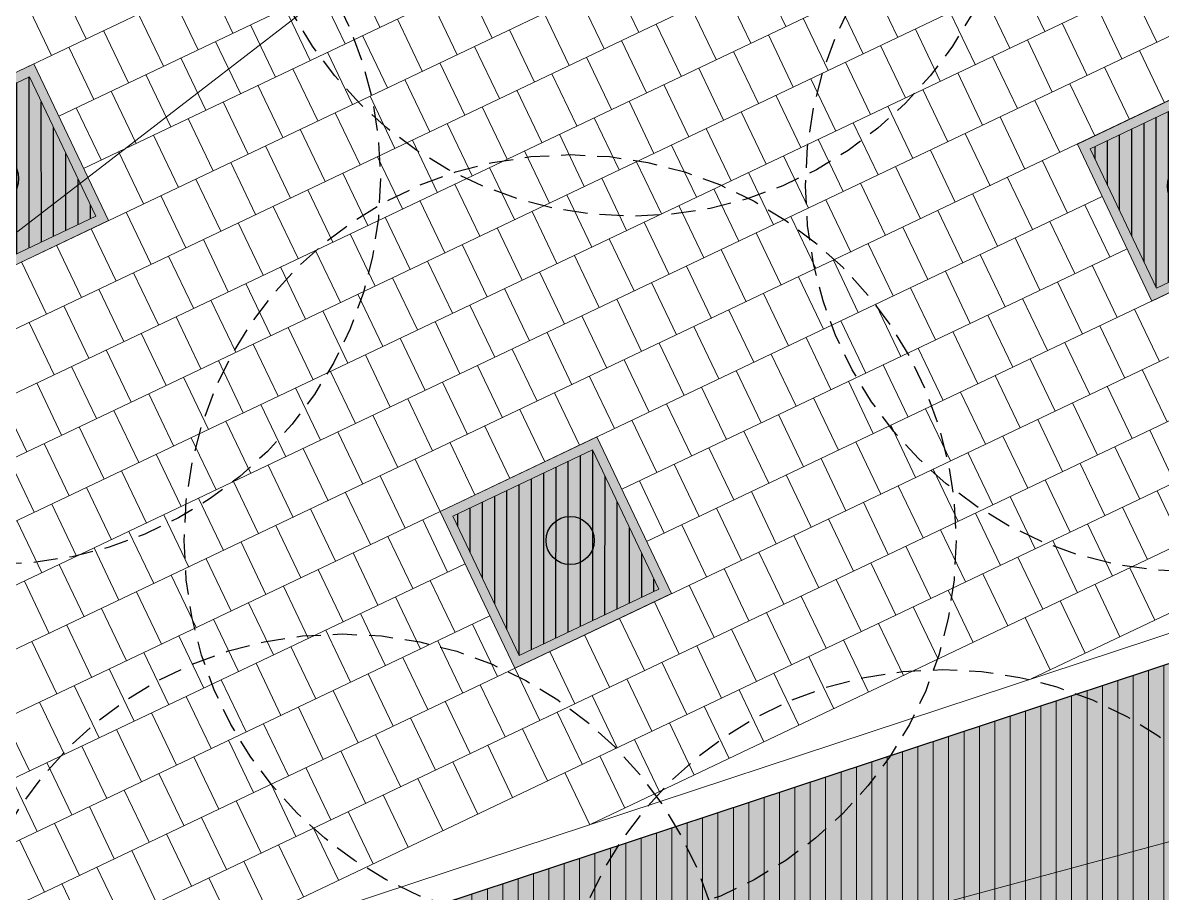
# Model space of a CAD drawing. Header units: metres. Extents: x 678805 to 1359287, y 2747329 to 5497370.
# Drawn here: x 679657.77 to 679669.58, y 2748675.08 to 2748684.1 of the extents above; entities that cross this region are included whole.
import ezdxf
from ezdxf.enums import TextEntityAlignment as Align

# ---------------------------------------------------------------- set-up
doc = ezdxf.new("R2010")
doc.units = ezdxf.units.M
doc.linetypes.add('XREF_MON_SFT_TREES$0$HIDDEN', pattern=[0.375, 0.25, -0.125])
for name, color, linetype in [('00_XREF_MON_HSC_PAVEMENT', 7, 'Continuous'), ('00_XREF_TWQ_SFT_TREES', 7, 'Continuous'), ('XREF_MON_GENERAL_LAYOUT$0$02-L-Edge Line Step -10cm', 6, 'Continuous'), ('XREF_MON_GENERAL_LAYOUT$0$02-L-Plan Change', 8, 'Continuous'), ('XREF_MON_HSC_PAVEMENT$0$03-TR-Tree Pit_Green', 74, 'Continuous'), ('XREF_MON_SFT_TREES$0$SL_TREE_CANOPY', 251, 'XREF_MON_SFT_TREES$0$HIDDEN'), ('XREF_MON_SFT_TREES$0$SL_TREE_TRUNK', 251, 'Continuous')]:
    doc.layers.add(name, color=color, linetype=linetype)
for name, color, linetype, true_color in [('02-L-Waterfeatures 01', 7, 'Continuous', 0x4da6ff), ('XREF_MON_HSC_PAVEMENT$0$03-TR-Tree Pit_White', 7, 'Continuous', 0xfcfcfc), ('XREF_MON_SFT_TREES$0$SL_TREE_ACACIA_ETBAICA', 7, 'Continuous', 0x405700), ('XREF_MON_SFT_TREES$0$SL_TREE_ACACIA_GERRARDII', 7, 'Continuous', 0x4c4c00), ('XREF_MON_SFT_TREES$0$SL_TREE_ACACIA_NILOTICA', 7, 'Continuous', 0x264d00), ('XREF_MON_SFT_TREES$0$SL_TREE_PROSOPIS_CINERARIA', 7, 'Continuous', 0x5f7f00)]:
    doc.layers.add(name, color=color, linetype=linetype, true_color=true_color)
for name, color, linetype, lineweight in [('XREF_MON_GENERAL_LAYOUT$0$02-L-Level Curves 0.25-0.75m', 33, 'Continuous', 5), ('XREF_MON_GENERAL_LAYOUT$0$02-L-Material Change', 251, 'Continuous', 5), ('XREF_MON_GENERAL_LAYOUT$0$04-BK-Tree Pit', 6, 'Continuous', 5), ('XREF_MON_HSC_PAVEMENT$0$03-TR-Pavement_04_Dry Meadow_', 54, 'Continuous', 5), ('XREF_MON_HSC_PAVEMENT$0$04-BK-Tree Pit', 6, 'Continuous', 5)]:
    doc.layers.add(name, color=color, linetype=linetype, lineweight=lineweight)
for name, color, linetype, lineweight, true_color in [('XREF_MON_HSC_PAVEMENT$0$02-L-Joints-Paviment_07_Precast Concrete Blocks 60X40', 7, 'Continuous', 5, 0x999999), ('XREF_MON_HSC_PAVEMENT$0$03-TR-Pavement_04_Dry Meadow_2', 7, 'Continuous', 5, 0xe2c75d), ('XREF_MON_HSC_PAVEMENT$0$03-TR-Pavement_07_Precast Concrete Blocks 60X40', 7, 'Continuous', 5, 0x999999)]:
    doc.layers.add(name, color=color, linetype=linetype, lineweight=lineweight, true_color=true_color)
doc.layers.get('XREF_MON_SFT_TREES$0$SL_TREE_ACACIA_ETBAICA').off()
doc.layers.get('XREF_MON_SFT_TREES$0$SL_TREE_ACACIA_GERRARDII').off()
doc.layers.get('XREF_MON_SFT_TREES$0$SL_TREE_ACACIA_NILOTICA').off()
doc.layers.get('XREF_MON_SFT_TREES$0$SL_TREE_PROSOPIS_CINERARIA').off()
doc.styles.add('XREF_MON_GENERAL_LAYOUT$0$Standard', font='arial.ttf')

# ---------------------------------------------------------------- blocks, each defined once
blk = doc.blocks.new('XREF_MON_SFT_TREES$0$Acacia_nilotica')
h = blk.add_hatch()
h.set_pattern_fill('ANSI31', color=256, scale=0.1)
edge = h.paths.add_edge_path()
edge.add_arc((0, 0), 4, 0, 360)
at = {"layer": 'XREF_MON_SFT_TREES$0$SL_TREE_TRUNK'}
h = blk.add_hatch(color=256, dxfattribs=at)
h.dxf.hatch_style = 1
edge = h.paths.add_edge_path()
edge.add_arc((0, 0), 0.25, 0, 360)
at = {"layer": 'XREF_MON_SFT_TREES$0$SL_TREE_CANOPY', "linetype": 'XREF_MON_SFT_TREES$0$HIDDEN'}
blk.add_circle((0, 0), 4, dxfattribs=at)
at = {"layer": 'XREF_MON_SFT_TREES$0$SL_TREE_TRUNK'}
blk.add_circle((0, 0), 0.25, dxfattribs=at)
blk = doc.blocks.new('XREF_MON_SFT_TREES$0$Prosopis_cineraria')
h = blk.add_hatch()
h.set_pattern_fill('ANSI31', color=256, scale=0.1)
edge = h.paths.add_edge_path()
edge.add_arc((0, 0), 4, 0, 360)
at = {"layer": 'XREF_MON_SFT_TREES$0$SL_TREE_TRUNK'}
h = blk.add_hatch(color=256, dxfattribs=at)
h.dxf.hatch_style = 1
edge = h.paths.add_edge_path()
edge.add_arc((0, 0), 0.25, 0, 360)
at = {"layer": 'XREF_MON_SFT_TREES$0$SL_TREE_CANOPY', "linetype": 'XREF_MON_SFT_TREES$0$HIDDEN'}
blk.add_circle((0, 0), 4, dxfattribs=at)
at = {"layer": 'XREF_MON_SFT_TREES$0$SL_TREE_TRUNK'}
blk.add_circle((0, 0), 0.25, dxfattribs=at)
blk = doc.blocks.new('XREF_MON_SFT_TREES$0$Acacia_gerrardii')
h = blk.add_hatch()
h.set_pattern_fill('ANSI31', color=256, scale=0.1, style=0)
edge = h.paths.add_edge_path()
edge.add_ellipse((-0.079, 0.137), major_axis=(-2.334, 2.546), ratio=0.760082, start_angle=0, end_angle=360)
at = {"layer": 'XREF_MON_SFT_TREES$0$SL_TREE_TRUNK'}
h = blk.add_hatch(color=256, dxfattribs=at)
h.dxf.hatch_style = 1
edge = h.paths.add_edge_path()
edge.add_arc((0, 0), 0.15, -7.3549, 352.6451)
at = {"layer": 'XREF_MON_SFT_TREES$0$SL_TREE_CANOPY'}
blk.add_ellipse((-0.079, 0.137), major_axis=(-2.334, 2.546), ratio=0.760082, dxfattribs=at)
at = {"layer": 'XREF_MON_SFT_TREES$0$SL_TREE_TRUNK'}
blk.add_circle((0, 0), 0.15, dxfattribs=at)
blk.add_circle((0, 0), 0.15, dxfattribs=at)
blk = doc.blocks.new('XREF_MON_SFT_TREES$0$Acacia etbaica')
h = blk.add_hatch()
h.set_pattern_fill('ANSI31', color=256, scale=0.1)
edge = h.paths.add_edge_path()
edge.add_arc((0, 0), 3, 0, 360)
at = {"layer": 'XREF_MON_SFT_TREES$0$SL_TREE_TRUNK'}
h = blk.add_hatch(color=256, dxfattribs=at)
h.dxf.hatch_style = 1
edge = h.paths.add_edge_path()
edge.add_arc((0, 0), 0.15, 286.4511, 569.1271)
edge.add_arc((0, 0), 0.15, 209.1271, 286.4511)
at = {"layer": 'XREF_MON_SFT_TREES$0$SL_TREE_CANOPY'}
blk.add_circle((0, 0), 3, dxfattribs=at)
at = {"layer": 'XREF_MON_SFT_TREES$0$SL_TREE_TRUNK'}
blk.add_circle((0, 0), 0.15, dxfattribs=at)
blk.add_circle((0, 0), 0.15, dxfattribs=at)
blk = doc.blocks.new('XREF_MON_SFT_TREES$0$Acacia Nilotica D')
h = blk.add_hatch()
h.set_pattern_fill('ANSI31', color=256, scale=0.1)
edge = h.paths.add_edge_path()
edge.add_arc((0, 0), 4, -0.0001, 359.9999)
at = {"layer": 'XREF_MON_SFT_TREES$0$SL_TREE_TRUNK'}
h = blk.add_hatch(color=256, dxfattribs=at)
h.dxf.hatch_style = 1
edge = h.paths.add_edge_path()
edge.add_arc((0, 0), 0.25, 0, 360)
at = {"layer": 'XREF_MON_SFT_TREES$0$SL_TREE_CANOPY', "linetype": 'XREF_MON_SFT_TREES$0$HIDDEN'}
blk.add_circle((0, 0), 4, dxfattribs=at)
at = {"layer": 'XREF_MON_SFT_TREES$0$SL_TREE_TRUNK'}
blk.add_circle((0, 0), 0.25, dxfattribs=at)
blk = doc.blocks.new('XREF_MON_SFT_TREES')
at = {"layer": 'XREF_MON_SFT_TREES$0$SL_TREE_ACACIA_ETBAICA', "rotation": 25.44812939262281}
blk.add_blockref('XREF_MON_SFT_TREES$0$Acacia etbaica', (679673.105, 2748676.098), dxfattribs=at)
at = {"layer": 'XREF_MON_SFT_TREES$0$SL_TREE_ACACIA_GERRARDII', "rotation": 25.44812939262281}
blk.add_blockref('XREF_MON_SFT_TREES$0$Acacia_gerrardii', (679653.99, 2748674.094), dxfattribs=at)
at = {"layer": 'XREF_MON_SFT_TREES$0$SL_TREE_ACACIA_NILOTICA'}
for name, p, rotation in [('XREF_MON_SFT_TREES$0$Acacia_nilotica', (679664.091, 2748686.095), 25.44812939262281), ('XREF_MON_SFT_TREES$0$Acacia_nilotica', (679657.478, 2748682.485), 25.44812939262281), ('XREF_MON_SFT_TREES$0$Acacia_nilotica', (679663.445, 2748678.734), 25.44812939262281), ('XREF_MON_SFT_TREES$0$Acacia Nilotica D', (679661.08, 2748673.765), 25.44819483249446)]:
    blk.add_blockref(name, p, dxfattribs=dict(at, rotation=rotation))
at = {"layer": 'XREF_MON_SFT_TREES$0$SL_TREE_PROSOPIS_CINERARIA', "rotation": 25.44812939262281}
for p in [(679669.886, 2748682.409), (679667.301, 2748673.396)]:
    blk.add_blockref('XREF_MON_SFT_TREES$0$Prosopis_cineraria', p, dxfattribs=at)
blk = doc.blocks.new('XREF_MON_HSC_PAVEMENT$0$Escocell Quadrat')
at = {"layer": 'XREF_MON_HSC_PAVEMENT$0$03-TR-Tree Pit_Green'}
h = blk.add_hatch(dxfattribs=at)
h.set_pattern_fill('ANSI31', color=256, scale=0.04, angle=19.5514)
h.set_pattern_definition([(64.551379247, (-1794786.01457, -2189831.7944), (-0.114677314033, 0.0545720958565), [])])
h.paths.add_polyline_path([(-1.159, 0.359), (-2.759, 0.359), (-2.759, -1.241), (-1.159, -1.241)])
at = {"layer": 'XREF_MON_HSC_PAVEMENT$0$03-TR-Tree Pit_White'}
h = blk.add_hatch(color=256, dxfattribs=at)
h.dxf.hatch_style = 1
h.paths.add_polyline_path([(-2.859, 0.459), (-1.059, 0.459), (-1.059, -1.341), (-2.859, -1.341)])
at = {"ltscale": 0.3}
blk.add_lwpolyline([(-2.759, -1.241), (-1.159, -1.241), (-1.159, 0.359), (-2.759, 0.359)], close=True, dxfattribs=at)
blk = doc.blocks.new('XREF_MON_HSC_PAVEMENT')
at = {"layer": 'XREF_MON_HSC_PAVEMENT$0$03-TR-Pavement_04_Dry Meadow_', "linetype": 'Continuous'}
h = blk.add_hatch(dxfattribs=at)
h.set_pattern_fill('ANSI31', color=256, scale=0.0502, angle=45)
h.paths.add_polyline_path([(679675.614, 2748679.424), (679646.159, 2748669.696, 0.059065), (679658.889, 2748665.322, 0.177439), (679679.335, 2748668.166)])
h.paths.add_polyline_path([(679647.67, 2748667.684, -0.01484), (679644.536, 2748669.16), (679635.61, 2748666.212), (679651.811, 2748664.265, 0.114052)])
h.paths.add_polyline_path([(679651.867, 2748666.046, -0.047808), (679653.409, 2748664.072), (679674.409, 2748661.548, -0.099799), (679676.389, 2748665.507, -0.145707), (679658.635, 2748664.149, -0.03013)])
h.paths.add_polyline_path([(679679.911, 2748660.786), (679675.587, 2748661.306, 0.069752), (679675.219, 2748658.553)])
h.paths.add_polyline_path([(679679.728, 2748666.975, 0.178669), (679675.615, 2748661.403), (679681.816, 2748660.657)])
h.paths.add_polyline_path([(679711.728, 2748670.485), (679698.45, 2748673.093, 0.213675), (679684.065, 2748669.77, -0.035399), (679680.368, 2748667.362, 0.016103), (679679.815, 2748667.031), (679681.925, 2748660.644), (679681.956, 2748660.641), (679682.052, 2748660.686)])
h.paths.add_polyline_path([(679674.037, 2748657.991), (679674.037, 2748657.992, -0.078042), (679674.383, 2748661.45), (679653.478, 2748663.963, -0.114782), (679655.401, 2748658.336), (679654.208, 2748658.215, 0.136089), (679651.895, 2748664.154), (679635.645, 2748666.107), (679643.176, 2748643.305)])
at = {"layer": 'XREF_MON_HSC_PAVEMENT$0$03-TR-Pavement_04_Dry Meadow_2', "ltscale": 2, "transparency": 33554687}
h = blk.add_hatch(dxfattribs=at)
h.set_pattern_fill('AR-CONC', color=256, scale=0.0067, angle=290)
h.paths.add_polyline_path([(679675.614, 2748679.424), (679646.159, 2748669.696, 0.059065), (679658.889, 2748665.322, 0.177439), (679679.335, 2748668.166)])
h.paths.add_polyline_path([(679647.67, 2748667.684, -0.01484), (679644.536, 2748669.16), (679635.61, 2748666.212), (679651.811, 2748664.265, 0.114052)])
h.paths.add_polyline_path([(679651.867, 2748666.046, -0.047808), (679653.409, 2748664.072), (679674.409, 2748661.548, -0.099799), (679676.389, 2748665.507, -0.145707), (679658.635, 2748664.149, -0.03013)])
h.paths.add_polyline_path([(679679.911, 2748660.786), (679675.587, 2748661.306, 0.069752), (679675.219, 2748658.553)])
h.paths.add_polyline_path([(679679.728, 2748666.975, 0.178669), (679675.615, 2748661.403), (679681.816, 2748660.657)])
edge = h.paths.add_edge_path()
edge.add_arc((679694.439, 2748672.417), 3, -193.1437, 16.6989, ccw=False)
edge.add_arc((679694.968, 2748655.369), 18.063, 82.5424, 101.0129, ccw=False)
edge = h.paths.add_edge_path()
edge.add_line((679711.728, 2748670.485), (679698.45, 2748673.093))
edge.add_arc((679694.968, 2748655.369), 18.063, 78.887, 82.5422)
edge.add_arc((679694.968, 2748655.369), 18.063, 82.5422, 127.1322)
edge.add_arc((679665.231, 2748694.644), 31.2, 299.0226, 307.1322, ccw=False)
edge.add_arc((679685.219, 2748658.617), 10, 119.0226, 122.7128)
edge.add_line((679679.815, 2748667.031), (679681.925, 2748660.644))
edge.add_line((679681.925, 2748660.644), (679681.956, 2748660.641))
edge.add_line((679681.956, 2748660.641), (679682.052, 2748660.686))
edge.add_line((679682.052, 2748660.686), (679711.728, 2748670.485))
edge = h.paths.add_edge_path()
edge.add_arc((679652.332, 2748655.963), 3, 51.5648, 408.9175)
edge.add_line((679654.304, 2748658.225), (679655.401, 2748658.336))
edge.add_arc((679642.344, 2748657.015), 13.125, 5.776, 31.9675)
edge.add_line((679653.478, 2748663.963), (679674.383, 2748661.45))
edge.add_arc((679685.219, 2748658.617), 11.2, 165.3481, 183.198)
edge.add_line((679674.037, 2748657.992), (679674.037, 2748657.991))
edge.add_line((679674.037, 2748657.991), (679665.606, 2748653.979))
edge.add_line((679665.606, 2748653.979), (679665.082, 2748655.079))
edge.add_arc((679667.076, 2748655.867), 2.144, 149.0823, 201.5723, ccw=False)
edge.add_arc((679662.639, 2748658.469), 3, 330.0033, 621.2779)
edge.add_arc((679661.859, 2748653.384), 2.144, 29.3291, 81.2779, ccw=False)
edge.add_line((679663.728, 2748654.434), (679664.251, 2748653.334))
edge.add_line((679664.251, 2748653.334), (679643.176, 2748643.305))
edge.add_line((679643.176, 2748643.305), (679635.645, 2748666.107))
edge.add_line((679635.645, 2748666.107), (679651.895, 2748664.154))
edge.add_arc((679642.344, 2748657.015), 11.925, 6.2513, 36.775, ccw=False)
at = {"layer": 'XREF_MON_HSC_PAVEMENT$0$02-L-Joints-Paviment_07_Precast Concrete Blocks 60X40'}
for points in [[(679661.215, 2748684.596), (679661.473, 2748684.054)], [(679665.422, 2748684.604), (679665.68, 2748684.063)], [(679658.169, 2748684.475), (679658.428, 2748683.934)], [(679659.692, 2748684.535), (679659.95, 2748683.994)], [(679662.376, 2748684.484), (679662.635, 2748683.942)], [(679663.899, 2748684.544), (679664.157, 2748684.002)], [(679666.583, 2748684.492), (679666.842, 2748683.95)], [(679668.106, 2748684.552), (679668.365, 2748684.01)], [(679659.331, 2748684.363), (679659.589, 2748683.822)], [(679660.853, 2748684.424), (679661.112, 2748683.882)], [(679663.538, 2748684.372), (679663.796, 2748683.831)], [(679665.06, 2748684.432), (679665.319, 2748683.891)], [(679667.745, 2748684.38), (679668.004, 2748683.838)], [(679669.268, 2748684.44), (679669.526, 2748683.899)], [(679657.808, 2748684.303), (679658.067, 2748683.762)], [(679660.492, 2748684.252), (679660.751, 2748683.71)], [(679662.015, 2748684.312), (679662.274, 2748683.77)], [(679664.699, 2748684.26), (679664.958, 2748683.719)], [(679666.222, 2748684.32), (679666.481, 2748683.778)], [(679668.907, 2748684.268), (679669.165, 2748683.727)], [(679658.97, 2748684.192), (679659.228, 2748683.65)], [(679661.654, 2748684.14), (679661.912, 2748683.599)], [(679663.177, 2748684.2), (679663.435, 2748683.659)], [(679665.861, 2748684.148), (679666.12, 2748683.606)], [(679667.384, 2748684.208), (679667.642, 2748683.667)], [(679658.608, 2748684.02), (679658.867, 2748683.478)], [(679660.131, 2748684.08), (679660.39, 2748683.538)], [(679662.815, 2748684.028), (679663.074, 2748683.487)], [(679664.338, 2748684.088), (679664.597, 2748683.547)], [(679667.023, 2748684.036), (679667.281, 2748683.495)], [(679668.545, 2748684.096), (679668.804, 2748683.555)], [(679659.77, 2748683.908), (679660.028, 2748683.367)], [(679661.293, 2748683.968), (679661.551, 2748683.427)], [(679663.977, 2748683.917), (679664.235, 2748683.375)], [(679665.5, 2748683.976), (679665.758, 2748683.435)], [(679668.184, 2748683.924), (679668.443, 2748683.383)], [(679658.247, 2748683.848), (679658.506, 2748683.306)], [(679660.931, 2748683.796), (679661.19, 2748683.255)], [(679662.454, 2748683.856), (679662.713, 2748683.315)], [(679665.139, 2748683.804), (679665.397, 2748683.263)], [(679666.661, 2748683.864), (679666.92, 2748683.323)], [(679669.346, 2748683.813), (679669.604, 2748683.271)], [(679659.409, 2748683.736), (679659.667, 2748683.195)], [(679662.093, 2748683.685), (679662.352, 2748683.143)], [(679663.616, 2748683.745), (679663.874, 2748683.203)], [(679666.3, 2748683.692), (679666.559, 2748683.151)], [(679667.823, 2748683.753), (679668.082, 2748683.211)], [(679659.048, 2748683.564), (679659.306, 2748683.023)], [(679660.57, 2748683.624), (679660.829, 2748683.083)], [(679663.255, 2748683.573), (679663.513, 2748683.031)], [(679664.778, 2748683.632), (679665.036, 2748683.091)], [(679667.462, 2748683.581), (679667.72, 2748683.039)], [(679668.984, 2748683.641), (679669.243, 2748683.099)], [(679660.209, 2748683.453), (679660.468, 2748682.911)], [(679661.732, 2748683.513), (679661.99, 2748682.971)], [(679664.416, 2748683.46), (679664.675, 2748682.919)], [(679665.939, 2748683.521), (679666.198, 2748682.979)], [(679667.101, 2748683.409), (679667.359, 2748682.867)], [(679668.623, 2748683.469), (679668.882, 2748682.928)], [(679658.686, 2748683.392), (679658.945, 2748682.851)], [(679661.371, 2748683.341), (679661.629, 2748682.799)], [(679662.893, 2748683.401), (679663.152, 2748682.859)], [(679665.578, 2748683.349), (679665.836, 2748682.807)], [(679668.262, 2748683.297), (679668.521, 2748682.756)], [(679658.325, 2748683.22), (679658.584, 2748682.679)], [(679659.848, 2748683.281), (679660.106, 2748682.739)], [(679662.532, 2748683.229), (679662.791, 2748682.688)], [(679664.055, 2748683.289), (679664.314, 2748682.747)], [(679665.217, 2748683.177), (679665.475, 2748682.635)], [(679666.739, 2748683.237), (679666.998, 2748682.695)], [(679659.487, 2748683.109), (679659.745, 2748682.567)], [(679661.009, 2748683.169), (679661.268, 2748682.627)], [(679662.171, 2748683.057), (679662.429, 2748682.516)], [(679663.694, 2748683.117), (679663.953, 2748682.575)], [(679666.378, 2748683.065), (679666.637, 2748682.524)], [(679667.901, 2748683.125), (679668.159, 2748682.584)], [(679659.125, 2748682.937), (679659.384, 2748682.395)], [(679660.648, 2748682.997), (679660.907, 2748682.456)], [(679663.333, 2748682.945), (679663.591, 2748682.403)], [(679664.855, 2748683.005), (679665.114, 2748682.463)], [(679667.54, 2748682.953), (679667.798, 2748682.412)], [(679660.287, 2748682.825), (679660.546, 2748682.284)], [(679661.81, 2748682.885), (679662.068, 2748682.344)], [(679664.494, 2748682.833), (679664.753, 2748682.292)], [(679666.017, 2748682.893), (679666.276, 2748682.352)], [(679658.764, 2748682.765), (679659.023, 2748682.224)], [(679661.449, 2748682.713), (679661.707, 2748682.172)], [(679662.972, 2748682.773), (679663.23, 2748682.231)], [(679665.656, 2748682.721), (679665.914, 2748682.18)], [(679667.179, 2748682.782), (679667.437, 2748682.24)], [(679659.926, 2748682.653), (679660.184, 2748682.112)], [(679662.61, 2748682.601), (679662.869, 2748682.06)], [(679664.133, 2748682.661), (679664.392, 2748682.12)], [(679666.817, 2748682.61), (679667.076, 2748682.068)], [(679668.34, 2748682.67), (679668.599, 2748682.128)], [(679659.565, 2748682.481), (679659.823, 2748681.94)], [(679661.087, 2748682.542), (679661.346, 2748682)], [(679663.772, 2748682.489), (679664.03, 2748681.948)], [(679665.295, 2748682.549), (679665.553, 2748682.008)], [(679667.979, 2748682.498), (679668.237, 2748681.957)], [(679660.726, 2748682.37), (679660.985, 2748681.828)], [(679662.249, 2748682.429), (679662.508, 2748681.888)], [(679664.933, 2748682.378), (679665.192, 2748681.836)], [(679666.456, 2748682.438), (679666.715, 2748681.896)], [(679659.203, 2748682.31), (679659.462, 2748681.768)], [(679661.888, 2748682.257), (679662.147, 2748681.716)], [(679663.411, 2748682.317), (679663.669, 2748681.776)], [(679666.095, 2748682.266), (679666.353, 2748681.724)], [(679667.618, 2748682.326), (679667.876, 2748681.785)], [(679658.842, 2748682.138), (679659.101, 2748681.596)], [(679660.365, 2748682.198), (679660.624, 2748681.656)], [(679663.05, 2748682.146), (679663.308, 2748681.604)], [(679664.572, 2748682.206), (679664.831, 2748681.664)], [(679667.256, 2748682.154), (679667.515, 2748681.613)], [(679668.779, 2748682.214), (679669.038, 2748681.673)], [(679660.004, 2748682.026), (679660.262, 2748681.484)], [(679661.527, 2748682.085), (679661.785, 2748681.544)], [(679664.211, 2748682.034), (679664.47, 2748681.492)], [(679665.734, 2748682.094), (679665.992, 2748681.553)], [(679668.418, 2748682.042), (679668.677, 2748681.501)], [(679658.481, 2748681.966), (679658.74, 2748681.424)], [(679661.166, 2748681.914), (679661.424, 2748681.372)], [(679662.688, 2748681.974), (679662.947, 2748681.432)], [(679665.373, 2748681.922), (679665.631, 2748681.381)], [(679666.895, 2748681.982), (679667.154, 2748681.441)], [(679658.12, 2748681.794), (679658.378, 2748681.252)], [(679659.643, 2748681.854), (679659.901, 2748681.313)], [(679662.327, 2748681.802), (679662.586, 2748681.26)], [(679663.85, 2748681.862), (679664.108, 2748681.321)], [(679666.534, 2748681.81), (679666.793, 2748681.269)], [(679668.057, 2748681.871), (679668.315, 2748681.329)], [(679659.281, 2748681.682), (679659.54, 2748681.141)], [(679660.804, 2748681.742), (679661.063, 2748681.2)], [(679663.489, 2748681.69), (679663.747, 2748681.149)], [(679665.011, 2748681.75), (679665.27, 2748681.209)], [(679666.173, 2748681.639), (679666.431, 2748681.097)], [(679667.696, 2748681.699), (679667.954, 2748681.157)], [(679657.759, 2748681.622), (679658.017, 2748681.081)], [(679660.443, 2748681.57), (679660.702, 2748681.028)], [(679661.966, 2748681.63), (679662.225, 2748681.089)], [(679664.65, 2748681.578), (679664.909, 2748681.037)], [(679667.334, 2748681.527), (679667.593, 2748680.985)], [(679668.857, 2748681.587), (679669.116, 2748681.046)], [(679658.92, 2748681.51), (679659.179, 2748680.969)], [(679661.605, 2748681.458), (679661.863, 2748680.917)], [(679663.127, 2748681.518), (679663.386, 2748680.977)], [(679664.289, 2748681.407), (679664.548, 2748680.865)], [(679665.812, 2748681.467), (679666.07, 2748680.925)], [(679668.496, 2748681.415), (679668.754, 2748680.874)], [(679658.559, 2748681.338), (679658.818, 2748680.797)], [(679660.082, 2748681.398), (679660.341, 2748680.857)], [(679661.244, 2748681.286), (679661.502, 2748680.745)], [(679662.766, 2748681.346), (679663.025, 2748680.805)], [(679665.45, 2748681.295), (679665.709, 2748680.753)], [(679666.973, 2748681.355), (679667.232, 2748680.814)], [(679658.198, 2748681.167), (679658.456, 2748680.625)], [(679659.721, 2748681.226), (679659.979, 2748680.685)], [(679662.405, 2748681.174), (679662.664, 2748680.633)], [(679663.928, 2748681.235), (679664.186, 2748680.693)], [(679666.612, 2748681.183), (679666.871, 2748680.642)], [(679668.135, 2748681.243), (679668.393, 2748680.702)], [(679659.36, 2748681.054), (679659.618, 2748680.513)], [(679660.882, 2748681.114), (679661.141, 2748680.573)], [(679663.567, 2748681.063), (679663.825, 2748680.521)], [(679665.089, 2748681.123), (679665.348, 2748680.582)], [(679667.774, 2748681.071), (679668.032, 2748680.53)], [(679669.296, 2748681.131), (679669.555, 2748680.59)], [(679657.837, 2748680.995), (679658.095, 2748680.453)], [(679660.521, 2748680.942), (679660.78, 2748680.401)], [(679662.044, 2748681.003), (679662.302, 2748680.461)], [(679664.728, 2748680.951), (679664.987, 2748680.41)], [(679666.251, 2748681.011), (679666.509, 2748680.47)], [(679668.935, 2748680.96), (679669.194, 2748680.418)], [(679658.998, 2748680.882), (679659.257, 2748680.341)], [(679661.683, 2748680.831), (679661.941, 2748680.289)], [(679663.205, 2748680.891), (679663.464, 2748680.349)], [(679665.89, 2748680.839), (679666.148, 2748680.298)], [(679667.412, 2748680.899), (679667.671, 2748680.358)], [(679658.637, 2748680.71), (679658.896, 2748680.169)], [(679660.16, 2748680.771), (679660.419, 2748680.229)], [(679662.844, 2748680.719), (679663.103, 2748680.178)], [(679664.367, 2748680.779), (679664.625, 2748680.238)], [(679667.051, 2748680.728), (679667.31, 2748680.186)], [(679668.574, 2748680.788), (679668.832, 2748680.246)], [(679659.799, 2748680.599), (679660.057, 2748680.057)], [(679661.322, 2748680.659), (679661.58, 2748680.117)], [(679664.006, 2748680.607), (679664.264, 2748680.066)], [(679665.528, 2748680.667), (679665.787, 2748680.126)], [(679668.213, 2748680.616), (679668.471, 2748680.074)], [(679658.276, 2748680.539), (679658.535, 2748679.997)], [(679660.96, 2748680.487), (679661.219, 2748679.946)], [(679662.483, 2748680.547), (679662.742, 2748680.006)], [(679665.167, 2748680.496), (679665.426, 2748679.954)], [(679666.69, 2748680.556), (679666.949, 2748680.014)], [(679669.374, 2748680.505), (679669.633, 2748679.963)], [(679657.915, 2748680.367), (679658.173, 2748679.825)], [(679659.438, 2748680.427), (679659.696, 2748679.885)], [(679662.122, 2748680.375), (679662.38, 2748679.834)], [(679663.645, 2748680.435), (679663.903, 2748679.894)], [(679666.329, 2748680.384), (679666.587, 2748679.842)], [(679667.852, 2748680.444), (679668.11, 2748679.903)], [(679659.076, 2748680.255), (679659.335, 2748679.714)], [(679660.599, 2748680.315), (679660.858, 2748679.774)], [(679663.283, 2748680.264), (679663.542, 2748679.722)], [(679664.806, 2748680.324), (679665.065, 2748679.782)], [(679667.49, 2748680.272), (679667.749, 2748679.731)], [(679669.013, 2748680.333), (679669.272, 2748679.791)], [(679657.554, 2748680.195), (679657.812, 2748679.653)], [(679660.238, 2748680.143), (679660.497, 2748679.602)], [(679661.761, 2748680.203), (679662.019, 2748679.662)], [(679664.445, 2748680.152), (679664.703, 2748679.61)], [(679665.968, 2748680.212), (679666.226, 2748679.671)], [(679668.652, 2748680.161), (679668.91, 2748679.619)], [(679658.715, 2748680.083), (679658.974, 2748679.542)], [(679661.399, 2748680.032), (679661.658, 2748679.49)], [(679662.922, 2748680.092), (679663.181, 2748679.55)], [(679665.606, 2748680.04), (679665.865, 2748679.499)], [(679667.129, 2748680.1), (679667.388, 2748679.559)], [(679668.291, 2748679.989), (679668.549, 2748679.448)], [(679658.354, 2748679.911), (679658.613, 2748679.37)], [(679659.877, 2748679.971), (679660.135, 2748679.43)], [(679662.561, 2748679.92), (679662.82, 2748679.378)], [(679664.084, 2748679.98), (679664.342, 2748679.439)], [(679665.245, 2748679.868), (679665.504, 2748679.327)], [(679666.768, 2748679.928), (679667.026, 2748679.387)], [(679669.452, 2748679.877), (679669.711, 2748679.336)], [(679659.516, 2748679.799), (679659.774, 2748679.258)], [(679661.038, 2748679.86), (679661.297, 2748679.318)], [(679662.2, 2748679.748), (679662.458, 2748679.207)], [(679666.407, 2748679.756), (679666.665, 2748679.215)], [(679667.929, 2748679.817), (679668.188, 2748679.276)], [(679657.993, 2748679.739), (679658.251, 2748679.198)], [(679660.677, 2748679.688), (679660.936, 2748679.146)], [(679664.884, 2748679.696), (679665.143, 2748679.155)], [(679667.568, 2748679.645), (679667.827, 2748679.104)], [(679669.091, 2748679.705), (679669.35, 2748679.164)], [(679657.632, 2748679.567), (679657.89, 2748679.026)], [(679659.154, 2748679.628), (679659.413, 2748679.086)], [(679660.316, 2748679.516), (679660.574, 2748678.974)], [(679661.839, 2748679.576), (679662.097, 2748679.035)], [(679664.523, 2748679.524), (679664.781, 2748678.983)], [(679666.046, 2748679.585), (679666.304, 2748679.043)], [(679668.73, 2748679.533), (679668.988, 2748678.992)], [(679658.793, 2748679.456), (679659.052, 2748678.914)], [(679661.477, 2748679.404), (679661.736, 2748678.863)], [(679665.684, 2748679.413), (679665.943, 2748678.871)], [(679667.207, 2748679.473), (679667.466, 2748678.932)], [(679658.432, 2748679.284), (679658.691, 2748678.742)], [(679659.955, 2748679.344), (679660.213, 2748678.803)], [(679664.162, 2748679.353), (679664.42, 2748678.811)], [(679666.846, 2748679.301), (679667.104, 2748678.76)], [(679668.369, 2748679.362), (679668.627, 2748678.82)], [(679659.593, 2748679.172), (679659.852, 2748678.631)], [(679661.116, 2748679.232), (679661.375, 2748678.691)], [(679665.323, 2748679.241), (679665.582, 2748678.699)], [(679668.007, 2748679.19), (679668.266, 2748678.648)], [(679669.53, 2748679.25), (679669.789, 2748678.708)], [(679658.071, 2748679.112), (679658.329, 2748678.571)], [(679660.755, 2748679.061), (679661.014, 2748678.519)], [(679664.962, 2748679.069), (679665.221, 2748678.528)], [(679666.485, 2748679.13), (679666.743, 2748678.588)], [(679669.169, 2748679.078), (679669.428, 2748678.537)], [(679657.71, 2748678.94), (679657.968, 2748678.399)], [(679659.232, 2748679), (679659.491, 2748678.459)], [(679661.917, 2748678.949), (679662.175, 2748678.407)], [(679666.124, 2748678.958), (679666.382, 2748678.416)], [(679667.646, 2748679.018), (679667.905, 2748678.476)], [(679658.871, 2748678.828), (679659.13, 2748678.287)], [(679660.394, 2748678.889), (679660.652, 2748678.347)], [(679664.601, 2748678.897), (679664.859, 2748678.356)], [(679667.285, 2748678.846), (679667.544, 2748678.305)], [(679668.808, 2748678.906), (679669.066, 2748678.365)], [(679660.033, 2748678.717), (679660.291, 2748678.175)], [(679661.555, 2748678.777), (679661.814, 2748678.235)], [(679665.762, 2748678.786), (679666.021, 2748678.244)], [(679668.447, 2748678.734), (679668.705, 2748678.193)], [(679658.51, 2748678.657), (679658.768, 2748678.115)], [(679661.194, 2748678.605), (679661.453, 2748678.064)], [(679665.401, 2748678.614), (679665.66, 2748678.073)], [(679666.924, 2748678.674), (679667.182, 2748678.133)], [(679658.149, 2748678.485), (679658.407, 2748677.943)], [(679659.671, 2748678.545), (679659.93, 2748678.003)], [(679666.563, 2748678.502), (679666.821, 2748677.961)], [(679668.085, 2748678.562), (679668.344, 2748678.021)], [(679669.247, 2748678.451), (679669.505, 2748677.909)], [(679659.31, 2748678.373), (679659.569, 2748677.832)], [(679660.833, 2748678.433), (679661.091, 2748677.892)], [(679665.04, 2748678.442), (679665.298, 2748677.901)], [(679666.201, 2748678.33), (679666.46, 2748677.789)], [(679667.724, 2748678.39), (679667.983, 2748677.849)], [(679657.788, 2748678.313), (679658.046, 2748677.771)], [(679660.472, 2748678.261), (679660.73, 2748677.72)], [(679661.994, 2748678.321), (679662.253, 2748677.78)], [(679664.679, 2748678.27), (679664.937, 2748677.729)], [(679667.363, 2748678.219), (679667.622, 2748677.677)], [(679668.886, 2748678.279), (679669.144, 2748677.737)], [(679658.949, 2748678.201), (679659.208, 2748677.66)], [(679661.633, 2748678.15), (679661.892, 2748677.608)], [(679664.318, 2748678.098), (679664.576, 2748677.557)], [(679665.84, 2748678.158), (679666.099, 2748677.617)], [(679668.525, 2748678.107), (679668.783, 2748677.565)], [(679658.588, 2748678.029), (679658.846, 2748677.488)], [(679660.111, 2748678.089), (679660.369, 2748677.548)], [(679661.272, 2748677.978), (679661.531, 2748677.436)], [(679665.479, 2748677.987), (679665.738, 2748677.445)], [(679667.002, 2748678.047), (679667.26, 2748677.505)], [(679658.227, 2748677.857), (679658.485, 2748677.316)], [(679659.749, 2748677.918), (679660.008, 2748677.376)], [(679662.434, 2748677.866), (679662.692, 2748677.324)], [(679663.956, 2748677.926), (679664.215, 2748677.385)], [(679666.641, 2748677.875), (679666.899, 2748677.333)], [(679668.163, 2748677.935), (679668.422, 2748677.394)], [(679659.388, 2748677.746), (679659.647, 2748677.204)], [(679660.911, 2748677.806), (679661.169, 2748677.264)], [(679663.595, 2748677.755), (679663.854, 2748677.213)], [(679665.118, 2748677.815), (679665.376, 2748677.273)], [(679657.865, 2748677.686), (679658.124, 2748677.144)], [(679660.55, 2748677.634), (679660.808, 2748677.092)], [(679662.072, 2748677.694), (679662.331, 2748677.153)], [(679664.757, 2748677.643), (679665.015, 2748677.101)], [(679666.279, 2748677.703), (679666.538, 2748677.162)], [(679659.027, 2748677.574), (679659.286, 2748677.032)], [(679661.711, 2748677.522), (679661.97, 2748676.981)], [(679663.234, 2748677.583), (679663.493, 2748677.041)], [(679665.918, 2748677.531), (679666.177, 2748676.99)], [(679658.666, 2748677.402), (679658.924, 2748676.86)], [(679660.189, 2748677.462), (679660.447, 2748676.921)], [(679662.873, 2748677.411), (679663.131, 2748676.869)], [(679664.396, 2748677.471), (679664.654, 2748676.93)], [(679659.827, 2748677.29), (679660.086, 2748676.749)], [(679661.35, 2748677.35), (679661.609, 2748676.809)], [(679664.034, 2748677.299), (679664.293, 2748676.758)], [(679665.557, 2748677.359), (679665.816, 2748676.818)], [(679658.305, 2748677.23), (679658.563, 2748676.689)], [(679660.989, 2748677.178), (679661.247, 2748676.637)], [(679662.512, 2748677.239), (679662.77, 2748676.698)], [(679665.196, 2748677.187), (679665.454, 2748676.646)], [(679657.943, 2748677.058), (679658.202, 2748676.517)], [(679659.466, 2748677.118), (679659.725, 2748676.577)], [(679662.15, 2748677.067), (679662.409, 2748676.526)], [(679663.673, 2748677.127), (679663.932, 2748676.586)], [(679659.105, 2748676.946), (679659.363, 2748676.405)], [(679660.628, 2748677.007), (679660.886, 2748676.465)], [(679663.312, 2748676.955), (679663.57, 2748676.414)], [(679664.835, 2748677.015), (679665.093, 2748676.474)], [(679657.582, 2748676.886), (679657.841, 2748676.345)], [(679660.266, 2748676.835), (679660.525, 2748676.293)], [(679661.789, 2748676.895), (679662.048, 2748676.354)], [(679664.473, 2748676.844), (679664.732, 2748676.302)], [(679658.744, 2748676.775), (679659.002, 2748676.233)], [(679661.428, 2748676.723), (679661.687, 2748676.182)], [(679662.951, 2748676.783), (679663.209, 2748676.242)], [(679658.383, 2748676.603), (679658.641, 2748676.061)], [(679659.905, 2748676.663), (679660.164, 2748676.121)], [(679662.59, 2748676.612), (679662.848, 2748676.07)], [(679664.112, 2748676.672), (679664.371, 2748676.13)], [(679659.544, 2748676.491), (679659.803, 2748675.949)], [(679661.067, 2748676.552), (679661.325, 2748676.01)], [(679663.751, 2748676.5), (679664.01, 2748675.958)], [(679658.021, 2748676.431), (679658.28, 2748675.889)], [(679660.706, 2748676.38), (679660.964, 2748675.838)], [(679662.228, 2748676.44), (679662.487, 2748675.898)], [(679663.39, 2748676.328), (679663.648, 2748675.787)], [(679657.66, 2748676.259), (679657.919, 2748675.717)], [(679659.183, 2748676.319), (679659.441, 2748675.778)], [(679660.344, 2748676.208), (679660.603, 2748675.666)], [(679661.867, 2748676.268), (679662.126, 2748675.726)], [(679658.822, 2748676.147), (679659.08, 2748675.606)], [(679661.506, 2748676.096), (679661.765, 2748675.555)], [(679658.461, 2748675.975), (679658.719, 2748675.434)], [(679659.983, 2748676.036), (679660.242, 2748675.494)], [(679659.622, 2748675.864), (679659.881, 2748675.323)], [(679661.145, 2748675.924), (679661.403, 2748675.383)], [(679658.099, 2748675.803), (679658.358, 2748675.262)], [(679660.784, 2748675.752), (679661.042, 2748675.211)], [(679657.738, 2748675.632), (679657.997, 2748675.09)], [(679659.261, 2748675.692), (679659.519, 2748675.151)], [(679658.9, 2748675.52), (679659.158, 2748674.979)], [(679660.422, 2748675.58), (679660.681, 2748675.039)], [(679660.061, 2748675.409), (679660.32, 2748674.867)], [(679658.538, 2748675.348), (679658.797, 2748674.807)], [(679658.177, 2748675.177), (679658.436, 2748674.635)], [(679659.7, 2748675.237), (679659.959, 2748674.695)]]:
    blk.add_lwpolyline(points, dxfattribs=at)
at = {"layer": 'XREF_MON_HSC_PAVEMENT$0$03-TR-Pavement_07_Precast Concrete Blocks 60X40'}
for p, q in [((679658.402, 2748682.592), (679672.378, 2748689.243)), ((679651.979, 2748678.872), (679672.567, 2748688.669)), ((679652.237, 2748678.33), (679672.756, 2748688.094)), ((679647.078, 2748675.21), (679672.946, 2748687.52)), ((679629.999, 2748666.419), (679673.135, 2748686.946)), ((679622.587, 2748662.227), (679673.325, 2748686.371)), ((679604.249, 2748658.152), (679662.942, 2748686.082)), ((679627.151, 2748663.734), (679673.514, 2748685.797)), ((679658.144, 2748683.134), (679663.2, 2748685.54)), ((679631.714, 2748665.242), (679673.703, 2748685.223)), ((679664.238, 2748678.725), (679674.272, 2748683.5)), ((679649.969, 2748671.271), (679674.461, 2748682.925)), ((679654.533, 2748672.778), (679674.65, 2748682.351)), ((679636.278, 2748666.749), (679668.959, 2748682.3)), ((679659.097, 2748674.285), (679674.84, 2748681.777)), ((679663.98, 2748679.267), (679669.217, 2748681.759)), ((679663.66, 2748675.792), (679675.029, 2748681.202)), ((679668.224, 2748677.299), (679675.219, 2748680.628)), ((679654.591, 2748674.799), (679662.355, 2748678.493)), ((679654.849, 2748674.257), (679662.613, 2748677.952))]:
    blk.add_line(p, q, dxfattribs=at)
at = {"layer": 'XREF_MON_HSC_PAVEMENT$0$04-BK-Tree Pit', "rotation": 25.44862075299672}
for p in [(679659.04, 2748683.716), (679671.481, 2748683.656), (679664.876, 2748679.849)]:
    blk.add_blockref('XREF_MON_HSC_PAVEMENT$0$Escocell Quadrat', p, dxfattribs=at)
blk = doc.blocks.new('XREF_MON_GENERAL_LAYOUT$0$Escocell Quadrat')
at = {"ltscale": 0.3}
blk.add_lwpolyline([(-2.759, -1.241), (-1.159, -1.241), (-1.159, 0.359), (-2.759, 0.359)], close=True, dxfattribs=at)
at = {"layer": 'XREF_MON_GENERAL_LAYOUT$0$02-L-Material Change', "ltscale": 0.3}
blk.add_lwpolyline([(-2.859, -1.341), (-1.059, -1.341), (-1.059, 0.459), (-2.859, 0.459)], close=True, dxfattribs=at)
blk = doc.blocks.new('XREF_MON_GENERAL_LAYOUT')
at = {"layer": 'XREF_MON_GENERAL_LAYOUT$0$02-L-Edge Line Step -10cm'}
blk.add_line((679675.712, 2748679.457), (679635.325, 2748666.119), dxfattribs=at)
at = {"layer": 'XREF_MON_GENERAL_LAYOUT$0$02-L-Level Curves 0.25-0.75m', "ltscale": 0.3}
for points in [[(679697.45, 2748714.878), (679703.09, 2748716.897), (679638.582, 2748667.194)], [(679638.582, 2748667.194), (679676.398, 2748677.439), (679724.882, 2748674.828), (679724.475, 2748664.865), (679736.011, 2748653.954), (679736.685, 2748651.913), (679738.1, 2748649.639), (679726.005, 2748638.873), (679732.296, 2748628.766), (679728.005, 2748625.831)]]:
    blk.add_lwpolyline(points, dxfattribs=at)
at = {"layer": 'XREF_MON_GENERAL_LAYOUT$0$02-L-Material Change'}
blk.add_line((679675.618, 2748679.742), (679635.231, 2748666.404), dxfattribs=at)
at = {"layer": 'XREF_MON_GENERAL_LAYOUT$0$02-L-Plan Change', "lineweight": 0, "ltscale": 0.2}
blk.add_line((679675.709, 2748679.456), (679635.61, 2748666.212), dxfattribs=at)
at = {"layer": 'XREF_MON_GENERAL_LAYOUT$0$04-BK-Tree Pit', "rotation": 25.44862075299672}
for p in [(679659.04, 2748683.716), (679671.481, 2748683.656), (679664.876, 2748679.849)]:
    blk.add_blockref('XREF_MON_GENERAL_LAYOUT$0$Escocell Quadrat', p, dxfattribs=at)
at = {"style": 'XREF_MON_GENERAL_LAYOUT$0$Standard'}
for tag, rotation, p in [('604,00', 330.2643, (679905.77, 2748776.558)), ('603,00', 330.2643, (679901.861, 2748753.477)), ('600,00', 133.826, (679944.597, 2748745.153)), ('602,00', 330.2643, (679883.319, 2748738.727)), ('601,00', 117.8906, (679920.972, 2748732.87)), ('601,00', 330.2643, (679864.777, 2748723.976)), ('600,00', 40.8833, (679777.405, 2748705.444, 1.17)), ('602,00', 330.2643, (679941.275, 2748705.483)), ('601,00', 40.8833, (679701.798, 2748703.889, 1.17)), ('598,00', 62.091, (679810.267, 2748702.619)), ('600,00', 330.2643, (679877.781, 2748691.131)), ('600,00', 19.5511, (679920.444, 2748685.496)), ('601,00', 330.2643, (679934.813, 2748683.804)), ('599,00', 330.2643, (679854.567, 2748679.061)), ('600,00', 88.3928, (679743.913, 2748675.572)), ('599,00', 20.6086, (679924.26, 2748675.216)), ('601,00', 88.3928, (679728.035, 2748671.318, -2)), ('602,00', 88.3928, (679711.826, 2748665.966, -1)), ('603,00', 88.3928, (679695.615, 2748660.611)), ('599,00', 40.8833, (679788.807, 2748655.829, 1.17)), ('601,00', 40.8833, (679627.612, 2748644.603, 1.17)), ('603,00', 41.7058, (679702.499, 2748628.484, 1.17)), ('600,00', 40.8833, (679645.925, 2748597.926, 1.17)), ('599,00', 34.2277, (679673.574, 2748555.136, 5.34))]:
    blk.add_attdef(tag, text='', height=1, rotation=rotation, dxfattribs=at).set_placement(p, align=Align.MIDDLE)
at = {"ltscale": 0.3, "style": 'XREF_MON_GENERAL_LAYOUT$0$Standard'}
for tag, rotation, p in [('603,50', 330.2643, (679911.501, 2748760.57)), ('602,50', 330.2643, (679892.865, 2748745.846)), ('600,50', 133.826, (679933.048, 2748738.729)), ('601,50', 330.2643, (679873.581, 2748731.671)), ('601,50', 101.2857, (679909.522, 2748726.945)), ('602,50', 330.2643, (679948.625, 2748713.86)), ('600,50', 39.606, (679743.243, 2748706.971)), ('600,50', 330.2643, (679880.266, 2748702.726)), ('600,50', 17.3537, (679917.615, 2748690.554)), ('599,50', 330.2643, (679867.197, 2748684.716)), ('599,50', 18.8944, (679921.71, 2748680.578)), ('599,50', 39.606, (679778.991, 2748677.241)), ('600,50', 88.3928, (679735.925, 2748673.586)), ('601,50', 88.3928, (679719.906, 2748668.581)), ('602,50', 88.3928, (679703.474, 2748663.452)), ('598,50', 330.2643, (679861.765, 2748662.397)), ('601,50', 39.606, (679610.513, 2748662.061)), ('600,00', 41.7058, (679752.308, 2748637.685)), ('601,00', 41.7058, (679736.044, 2748634.538)), ('599,00', 35.0835, (679763.043, 2748634.415, 1.17)), ('602,00', 41.7058, (679720.174, 2748633.096, 1.17)), ('600,00', 35.0835, (679747.063, 2748629.903, 1.17)), ('601,00', 35.0835, (679731.246, 2748625.239, 1.17)), ('600,50', 39.606, (679636.92, 2748621.339)), ('602,00', 35.0835, (679715.4, 2748620.639, 1.17)), ('599,50', 28.7604, (679659.482, 2748574.323))]:
    blk.add_attdef(tag, text='', height=1, rotation=rotation, dxfattribs=at).set_placement(p, align=Align.MIDDLE)

msp = doc.modelspace()

# ---------------------------------------------------------------- block references
at = {"layer": '00_XREF_MON_HSC_PAVEMENT'}
msp.add_blockref('XREF_MON_HSC_PAVEMENT', (0, 0), dxfattribs=at)
at = {"layer": '00_XREF_TWQ_SFT_TREES'}
msp.add_blockref('XREF_MON_SFT_TREES', (0, 0), dxfattribs=at)
at = {"layer": '02-L-Waterfeatures 01', "color": 18, "true_color": 0x000000}
msp.add_blockref('XREF_MON_GENERAL_LAYOUT', (0, 0), dxfattribs=at)

doc.saveas('drawing.dxf')
